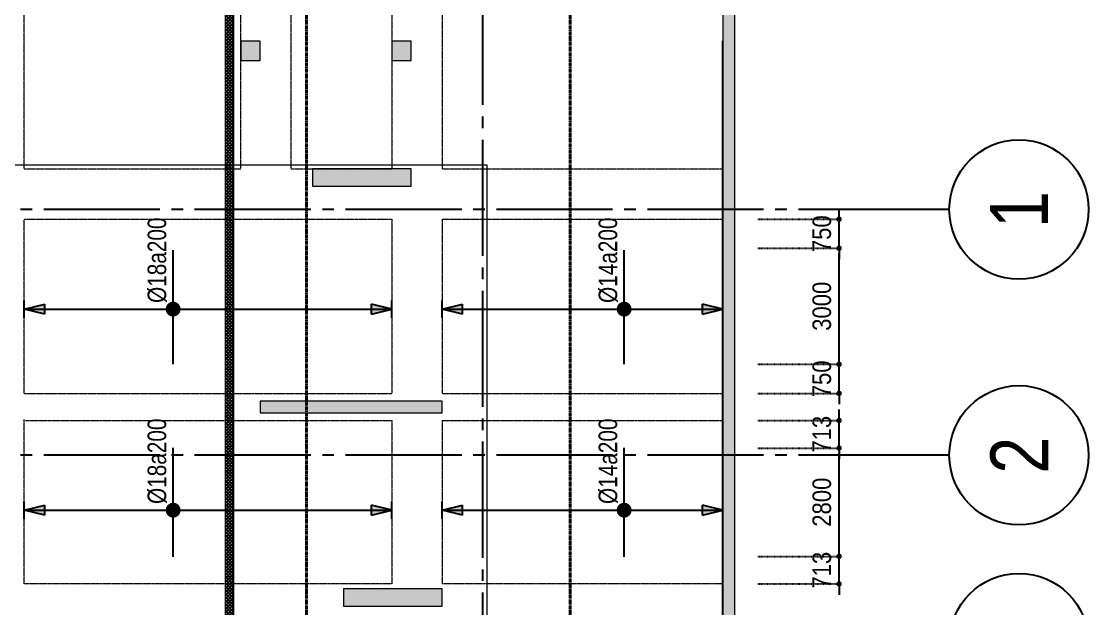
# Model space of a CAD drawing. Header units: millimetres. Extents: x -3819597 to -2591384, y 582389 to 820195.
# Drawn here: x -2678882 to -2651304, y 751919 to 767092 of the extents above; entities that cross this region are included whole.
import ezdxf
from ezdxf.enums import TextEntityAlignment as Align

# ---------------------------------------------------------------- set-up
doc = ezdxf.new("R2010")
doc.units = ezdxf.units.MM
doc.header["$MEASUREMENT"] = 0
for name, pattern in [('CENTER', [2, 1.25, -0.25, 0.25, -0.25]), ('CHG_XX_Cot_Ham 2$0$MB_Luoi truc$0$HTT Hidden 21', [3, 2, -1]), ('CHG_XX_Damsan_Ham 2$0$CHG_XX_Damsan_Ham 2$0$HIDDEN', [0.375, 0.25, -0.125]), ('CHG_XX_Luoi truc$0$MB_Luoi truc$0$Center101', [13, 10, -1, 1, -1]), ('DOT2', [0.125, 0, -0.125]), ('HIDDEN', [0.375, 0.25, -0.125])]:
    doc.linetypes.add(name, pattern=pattern)
doc.layers.get('0').update_dxf_attribs({"lineweight": 9})
doc.layers.get('Defpoints').update_dxf_attribs({"color": 10, "lineweight": 0})
for name, color, linetype in [('02HN. TEXT B', 1, 'Continuous'), ('08HN. SSS X', 6, 'Continuous'), ('12HN. GRID', 1, 'CENTER'), ('CHG_XX_Cot_Ham 2$0$mb_cot tang 1-3$0$Concrete Line', 6, 'Continuous'), ('CHG_XX_Damsan_Ham 2$0$DTE-MEP-REVISION-1', 2, 'Continuous'), ('CHG_XX_Luoi truc$0$Grid', 34, 'Continuous'), ('CHG_XX_Luoi truc$0$Grid Line', 8, 'CHG_XX_Luoi truc$0$MB_Luoi truc$0$Center101'), ('dim', 51, 'Continuous')]:
    doc.layers.add(name, color=color, linetype=linetype)
for name, color, linetype, lineweight, plot in [('CHG_XX_Cot_Ham 2$0$NS-Column-H2', 90, 'Continuous', 13, False), ('CHG_XX_Cot_Ham 2$0$NS-Column-H2 @ 1', 90, 'Continuous', 13, False), ('CHG_XX_Cot_Ham 2$0$NS-Column-H2 @ 150', 90, 'Continuous', 13, False)]:
    doc.layers.add(name, color=color, linetype=linetype, lineweight=lineweight, plot=plot)
for name, color, linetype, lineweight in [('CHG_XX_Cot_Ham 2$0$NS-Pier-H2', 150, 'Continuous', 13), ('CHG_XX_Cot_Ham 2$0$NS-Pier-H2 @ 1', 150, 'Continuous', 13), ('CHG_XX_Cot_Ham 2$0$NS-Pier-H2 @ 150', 150, 'Continuous', 13), ("CHG_XX_Damsan_Ham 2$0$CHG_XX_Damsan_Ham 2$0$'S_General_Hidden_1 Thin", 1, 'CHG_XX_Damsan_Ham 2$0$CHG_XX_Damsan_Ham 2$0$HIDDEN', 18), ('CHG_XX_Damsan_Ham 2$0$CHG_XX_Damsan_Ham 2$0$CHG_XX_Damsan_Ham 2$0$Start net bao', 3, 'Continuous', 18), ('CHG_XX_Damsan_Ham 2$0$CHG_XX_Damsan_Ham 2$0$DBAO', 3, 'Continuous', 13), ('CHG_XX_Damsan_Ham 2$0$CHG_XX_Damsan_Ham 2$0$DTE-MEP-H-SLAB TEXT', 3, 'Continuous', 0), ('CHG_XX_Damsan_Ham 2$0$CHG_XX_Damsan_Ham 2$0$mach ngung thi cong', 6, 'Continuous', 13), ('CHG_XX_Damsan_Ham 2$0$CHG_XX_Damsan_Ham 2$0$Start hatch', 8, 'Continuous', 25), ('CHG_XX_Damsan_Ham 2$0$CHG_XX_Damsan_Ham 2$0$Start net bao', 3, 'Continuous', 18), ('CHG_XX_Damsan_Ham 2$0$CHG_XX_Damsan_Ham 2$0$Start vach', 6, 'Continuous', 25), ('CHG_XX_Damsan_Ham 2$0$DTE-MEP-H-SLAB TEXT', 3, 'Continuous', 0), ('CHG_XX_Damsan_Ham 2$0$HATCH', 57, 'Continuous', 9), ('CHG_XX_Damsan_Ham 2$0$mach ngung thi cong', 6, 'Continuous', 13), ('CHG_XX_Damsan_Ham 2$0$Start vach', 6, 'Continuous', 25), ('thep chay suot', 5, 'HIDDEN', 40)]:
    doc.layers.add(name, color=color, linetype=linetype, lineweight=lineweight)
doc.styles.add('[HN042014]STYLE', font='arial.ttf', dxfattribs={"width": 0.8})
doc.styles.add('CHG_XX_Luoi truc$0$MB_Luoi truc$0$Grid A-F$0$VNI-HelveCB', font='VHELVCB_0.TTF')
doc.styles.add('MB_Luoi truc$0$Arial_C', font='arial.ttf', dxfattribs={"width": 0.85})
doc.dimstyles.new('200', dxfattribs={"dimscale": 200, "dimtxt": 2.4, "dimasz": 0.7, "dimexe": 0.0003, "dimexo": 0, "dimgap": 1, "dimtad": 1, "dimdec": 0, "dimzin": 12, "dimdsep": 46, "dimtxsty": 'MB_Luoi truc$0$Arial_C', "dimblk": 'MB_Luoi truc$0$_Dot', "dimcen": 0.5, "dimclrd": 256, "dimclre": 8, "dimclrt": 1, "dimadec": 0, "dimazin": 0, "dimtfac": 1, "dimtdec": 0, "dimtix": 1, "dimtmove": 2, "dimatfit": 3, "dimldrblk": 'MB_Luoi truc$0$HTT Arrow 30', "dimfxl": 1, "dimtolj": 1, "dimtzin": 0, "dimlwe": -1, "dimarcsym": 0})

# ---------------------------------------------------------------- blocks, each defined once
blk = doc.blocks.new('*U691')
at = {"layer": 'thep chay suot', "linetype": 'HIDDEN', "ltscale": 10}
blk.add_line((-42737.9, 0), (14067.3, 0), dxfattribs=at)
at = {"layer": '02HN. TEXT B', "linetype": 'ByBlock', "style": '[HN042014]STYLE', "width": 0.8, "flags": 8}
blk.add_attdef('1', text='', height=160, dxfattribs=at).set_placement((94.5, 185.3), align=Align.MIDDLE_LEFT)
blk.add_attdef('0', text='', height=160, dxfattribs=at).set_placement((-351.3, 10.6), align=Align.MIDDLE_CENTER)
at = {"layer": 'Defpoints', "color": 9, "linetype": 'ByBlock', "style": '[HN042014]STYLE', "width": 0.8, "flags": 9}
for tag, p in [('2', (-7336, 4713.7)), ('3', (-7336, 4309)), ('4', (-7336, 3904.2)), ('5', (-7336, 3513.7))]:
    blk.add_attdef(tag, text='', height=250, dxfattribs=at).set_placement(p, align=Align.MIDDLE_CENTER)
blk = doc.blocks.new('*U1035')
at = {"layer": 'CHG_XX_Cot_Ham 2$0$NS-Pier-H2 @ 1'}
h = blk.add_hatch(color=256, dxfattribs=at)
h.dxf.hatch_style = 1
h.paths.add_polyline_path([(450, 0), (0, 0), (0, -2550), (450, -2550)])
at = {"layer": 'CHG_XX_Cot_Ham 2$0$NS-Pier-H2 @ 150'}
h = blk.add_hatch(color=256, dxfattribs=at)
h.dxf.hatch_style = 1
h.paths.add_polyline_path([(450, 0), (0, 0), (0, -2550), (450, -2550)])
blk = doc.blocks.new('CHG_XX_Cot_Ham 2$0$Block A_C450x2250')
at = {"layer": 'CHG_XX_Cot_Ham 2$0$NS-Pier-H2'}
blk.add_lwpolyline([(450, -2550), (0, -2550), (0, 0), (450, 0)], close=True, dxfattribs=at)
blk.add_blockref('*U1035', (0, 0), dxfattribs=at)
blk = doc.blocks.new('CHG_XX_Cot_Ham 2$0$300X4700')
at = {"layer": 'CHG_XX_Cot_Ham 2$0$NS-Pier-H2'}
h = blk.add_hatch(color=256, dxfattribs=at)
h.dxf.hatch_style = 1
h.paths.add_polyline_path([(0, 0), (0, -300), (4700, -300), (4700, 0)])
blk.add_lwpolyline([(0, 0), (0, -300), (4700, -300), (4700, 0)], close=True, dxfattribs=at)
blk = doc.blocks.new('*U1037')
at = {"layer": 'CHG_XX_Cot_Ham 2$0$NS-Column-H2 @ 1'}
h = blk.add_hatch(color=256, dxfattribs=at)
h.dxf.hatch_style = 1
h.paths.add_polyline_path([(-250, -250), (-250, 250), (250, 250), (250, -250)])
at = {"layer": 'CHG_XX_Cot_Ham 2$0$NS-Column-H2 @ 150'}
h = blk.add_hatch(color=256, dxfattribs=at)
h.dxf.hatch_style = 1
h.paths.add_polyline_path([(-250, -250), (-250, 250), (250, 250), (250, -250)])
blk = doc.blocks.new('CHG_XX_Cot_Ham 2$0$500x500')
at = {"layer": 'CHG_XX_Cot_Ham 2$0$NS-Column-H2'}
blk.add_lwpolyline([(250, -250), (250, 250), (-250, 250), (-250, -250)], close=True, dxfattribs=at)
blk.add_blockref('*U1037', (0, 0), dxfattribs=at)
blk = doc.blocks.new('*U1029')
at = {"layer": 'CHG_XX_Luoi truc$0$Grid Line'}
blk.add_line((0, 0), (0, 608), dxfattribs=at)
at = {"layer": 'CHG_XX_Luoi truc$0$Grid', "lineweight": -2, "style": 'CHG_XX_Luoi truc$0$MB_Luoi truc$0$Grid A-F$0$VNI-HelveCB'}
for tag, p in [('GRIDSUB', (0, 617)), ('GRID', (0, -9))]:
    blk.add_attdef(tag, text='', height=5, dxfattribs=at).set_placement(p, align=Align.MIDDLE)
blk = doc.blocks.new('*U1031')
at = {"layer": 'CHG_XX_Luoi truc$0$Grid', "lineweight": -2}
blk.add_line((0, -3), (0, 0), dxfattribs=at)
blk.add_circle((0, -9), 6, dxfattribs=at)
at = {"layer": 'CHG_XX_Luoi truc$0$Grid Line'}
blk.add_line((0, 0), (0, 438), dxfattribs=at)
at = {"layer": 'CHG_XX_Luoi truc$0$Grid', "lineweight": -2, "style": 'CHG_XX_Luoi truc$0$MB_Luoi truc$0$Grid A-F$0$VNI-HelveCB'}
for tag, p in [('GRIDSUB', (0, 447)), ('GRID', (0, -9))]:
    blk.add_attdef(tag, text='', height=5, dxfattribs=at).set_placement(p, align=Align.MIDDLE)
blk = doc.blocks.new('CHG_XX_Luoi truc')
at = {"layer": 'CHG_XX_Luoi truc$0$Grid', "xscale": 300, "yscale": 300, "zscale": 300}
blk.add_blockref('*U1029', (99550, -12747), dxfattribs=at)
at = {"layer": 'CHG_XX_Luoi truc$0$Grid'}
ref = blk.add_blockref('*U1031', (110703, 152250), dxfattribs=dict(at, xscale=300.0000000000013, yscale=300.0000000000013, zscale=300.0000000000013, rotation=90))
ref.add_attrib('GRID', '1', dxfattribs={"lineweight": -2, "height": 1500, "rotation": 90, "style": 'CHG_XX_Luoi truc$0$MB_Luoi truc$0$Grid A-F$0$VNI-HelveCB'}).set_placement((113403, 152250), align=Align.MIDDLE)
ref = blk.add_blockref('*U1031', (110703, 145900), dxfattribs=dict(at, xscale=300.0000000000013, yscale=300.0000000000013, zscale=300.0000000000013, rotation=90))
ref.add_attrib('GRID', '2', dxfattribs={"lineweight": -2, "height": 1500, "rotation": 90, "style": 'CHG_XX_Luoi truc$0$MB_Luoi truc$0$Grid A-F$0$VNI-HelveCB'}).set_placement((113403, 145900), align=Align.MIDDLE)
at = {"layer": 'CHG_XX_Luoi truc$0$Grid', "xscale": 300.0000000000013, "yscale": 300.0000000000013, "zscale": 300.0000000000013, "rotation": 90}
blk.add_blockref('*U1031', (110703, 141050), dxfattribs=at)
blk = doc.blocks.new('CHG_XX_Cot_Ham 2')
at = {"layer": 'CHG_XX_Cot_Ham 2$0$NS-Pier-H2'}
h = blk.add_hatch(color=256, dxfattribs=at)
h.dxf.hatch_style = 1
h.paths.add_polyline_path([(99639.2, 163400), (-10900, 163400), (-10900, 85450), (-300, 85450), (-300, 84050), (32350, 84050), (32350, -9000), (103575.5, -9000), (106050, -6022), (106050, 158254.3)])
h.paths.add_polyline_path([(99533.7, 163100), (105750, 158110.4), (105750, 90450), (105650, 90450), (105750, 90450), (105750, 13850), (105750, 13722.3), (105750, -5913.6), (103434.7, -8700), (93599.8, -8700), (93299.8, -8700), (32650, -8700), (32650, 84350), (0, 84350), (0, 85750), (-10600, 85750), (-10600, 163100), (93600, 163100)], flags=16)
for p, q in [((105750, 158110.4), (105750, 90450)), ((106050, 158254.3), (106050, -6022))]:
    blk.add_line(p, q, dxfattribs=at)
at = {"layer": 'CHG_XX_Cot_Ham 2$0$NS-Pier-H2', "linetype": 'CHG_XX_Cot_Ham 2$0$MB_Luoi truc$0$HTT Hidden 21'}
blk.add_lwpolyline([(99639.2, 163400), (106050, 158254.3), (106050, -6022), (103575.5, -9000), (32350, -9000), (32350, 84050), (-300, 84050), (-300, 85450), (-10900, 85450), (-10900, 163400)], close=True, dxfattribs=at)
at = {"layer": 'CHG_XX_Cot_Ham 2$0$mb_cot tang 1-3$0$Concrete Line'}
blk.add_blockref('CHG_XX_Cot_Ham 2$0$300X4700', (93800, 147300), dxfattribs=at)
at = {"layer": 'CHG_XX_Cot_Ham 2$0$NS-Column-H2'}
for p in [(93550, 156350), (97450, 156350)]:
    blk.add_blockref('CHG_XX_Cot_Ham 2$0$500x500', p, dxfattribs=at)
at = {"layer": 'CHG_XX_Cot_Ham 2$0$NS-Pier-H2'}
blk.add_blockref('CHG_XX_Luoi truc', (0, 0), dxfattribs=at)
at = {"layer": 'CHG_XX_Cot_Ham 2$0$NS-Pier-H2', "xscale": -1, "rotation": 90}
for p in [(95150, 153300), (95950, 142450)]:
    blk.add_blockref('CHG_XX_Cot_Ham 2$0$Block A_C450x2250', p, dxfattribs=at)
blk = doc.blocks.new('CHG_XX_Damsan_Ham 2$0$CHG_XX_Damsan_Ham 2$0$sdfsgdh')
at = {"layer": 'CHG_XX_Damsan_Ham 2$0$CHG_XX_Damsan_Ham 2$0$Start hatch', "ltscale": 0.5}
h = blk.add_hatch(dxfattribs=at)
h.set_pattern_fill('ANSI37', color=256, scale=500)
h.set_pattern_definition([(45, (273994.73, -8650), (-44.194174, 44.194174), []), (135, (273994.73, -8650), (-44.194174, -44.194174), [])])
h.paths.add_polyline_path([(103800, -3), (103600, -3), (103600, -403), (102202, -403), (102202, 1800), (102002, 1800), (102002, -603), (103600, -603), (103600, -36361), (103800, -36361)])
at = {"layer": 'CHG_XX_Damsan_Ham 2$0$DTE-MEP-H-SLAB TEXT', "color": 2, "ltscale": 0.5, "flags": 128}
blk.add_lwpolyline([(103600, -74225), (103600, -603)], dxfattribs=at)
at = {"layer": 'CHG_XX_Damsan_Ham 2$0$DTE-MEP-REVISION-1', "ltscale": 0.5}
blk.add_line((103800, -3), (103800, -74225), dxfattribs=at)
blk = doc.blocks.new('CHG_XX_Damsan_Ham 2', base_point=(3089256, -609981))
at = {"layer": "CHG_XX_Damsan_Ham 2$0$CHG_XX_Damsan_Ham 2$0$'S_General_Hidden_1 Thin", "ltscale": 10}
for p, q in [((87700, 153300), (87700, 163100)), ((93300, 153300), (93300, 163100)), ((94600, 153300), (94600, 163100)), ((97200, 163100), (97200, 153300)), ((98500, 163100), (98500, 153300)), ((87700, 153300), (93300, 153300)), ((94600, 153300), (97200, 153300)), ((98500, 153300), (105750, 153300)), ((87700, 147500), (87700, 152000)), ((87700, 152000), (97200, 152000)), ((97200, 152000), (97200, 147500)), ((98500, 152000), (98500, 147500)), ((98500, 152000), (105750, 152000)), ((87700, 147500), (97200, 147500)), ((98500, 147500), (105750, 147500)), ((87700, 142575), (87700, 146825)), ((87725, 146800), (97200, 146800)), ((97200, 146800), (97200, 142575)), ((98500, 146800), (105750, 146800)), ((98500, 146800), (98500, 142575)), ((97200, 142575), (87700, 142575)), ((105750, 142575), (98500, 142575))]:
    blk.add_line(p, q, dxfattribs=at)
at = {"layer": 'CHG_XX_Damsan_Ham 2$0$CHG_XX_Damsan_Ham 2$0$CHG_XX_Damsan_Ham 2$0$Start net bao'}
for points in [[(-10900, 163400), (99639, 163400), (106050, 158250), (106050, -6022), (103576, -9000), (32350, -9000), (32350, 84050), (-300, 84050)], [(-10600, 85750), (-10600, 163100), (99534, 163100), (105750, 158106), (105750, 128050)]]:
    blk.add_lwpolyline(points, dxfattribs=at)
at = {"layer": 'CHG_XX_Damsan_Ham 2$0$CHG_XX_Damsan_Ham 2$0$mach ngung thi cong'}
blk.add_lwpolyline([(23700, 90148), (-100, 90150), (-100, 153400), (99650, 153400), (99650, 71950), (75851, 71950), (75851, 88800), (75851, 88800), (75851, 129600), (23700, 129600)], close=True, dxfattribs=at)
at = {"layer": 'CHG_XX_Damsan_Ham 2$0$CHG_XX_Damsan_Ham 2$0$Start net bao'}
for points in [[(-10900, 163400), (99639, 163400), (106050, 158250), (106050, -6022), (103576, -9000), (32350, -9000), (32350, 84050), (-300, 84050)], [(-10600, 85750), (-10600, 163100), (99534, 163100), (105750, 158106), (105750, 128050)]]:
    blk.add_lwpolyline(points, dxfattribs=at)
at = {"layer": 'CHG_XX_Damsan_Ham 2$0$CHG_XX_Damsan_Ham 2$0$Start vach'}
blk.add_lwpolyline([(105750, 12350), (105750, 156610)], dxfattribs=at)
at = {"layer": 'CHG_XX_Damsan_Ham 2$0$mach ngung thi cong'}
blk.add_lwpolyline([(23900, 90148), (-100, 90150), (-100, 153400), (99650, 153400), (99650, 71950), (75549, 71950), (75549, 88800), (75549, 88800), (75549, 129500), (23900, 129500)], close=True, dxfattribs=at)
at = {"layer": 'CHG_XX_Damsan_Ham 2$0$Start vach'}
blk.add_lwpolyline([(105750, 12350), (105750, 156610)], dxfattribs=at)
at = {"layer": 'CHG_XX_Damsan_Ham 2$0$CHG_XX_Damsan_Ham 2$0$DBAO'}
blk.add_blockref('CHG_XX_Cot_Ham 2', (0, 0), dxfattribs=at)
at = {"layer": 'CHG_XX_Damsan_Ham 2$0$CHG_XX_Damsan_Ham 2$0$DTE-MEP-H-SLAB TEXT'}
blk.add_blockref('CHG_XX_Damsan_Ham 2$0$CHG_XX_Damsan_Ham 2$0$sdfsgdh', (-10700, 160900), dxfattribs=at)
at = {"layer": 'CHG_XX_Damsan_Ham 2$0$HATCH'}
blk.add_blockref('CHG_XX_Cot_Ham 2', (0, 0), dxfattribs=at)
blk = doc.blocks.new('*U909')
at = {"layer": '12HN. GRID', "linetype": 'Continuous'}
h = blk.add_hatch(color=256, dxfattribs=at)
h.dxf.hatch_style = 1
h.paths.add_polyline_path([(-44, 1106.5), (44, 1106.5), (0, 1282.5)])
h = blk.add_hatch(color=256, dxfattribs=at)
h.dxf.hatch_style = 1
h.paths.add_polyline_path([(0, -1884.2), (44, -1708.2), (-44, -1708.2)])
at = {"layer": '08HN. SSS X', "linetype": 'ByBlock', "ltscale": 10}
for p, q in [((-401, 0), (537, 0)), ((-401, 0), (-401, 0)), ((537, 0), (537, 0))]:
    blk.add_line(p, q, dxfattribs=at)
at = {"layer": '12HN. GRID', "linetype": 'Continuous'}
for p, q in [((-75, 1282.5), (75, 1282.5)), ((-44, 1106.5), (0, 1282.5)), ((0, 1282.5), (0, -1884.2)), ((0, 1282.5), (44, 1106.5)), ((-44, 1106.5), (44, 1106.5)), ((-44, -1708.2), (44, -1708.2)), ((-44, -1708.2), (0, -1884.2)), ((0, -1884.2), (44, -1708.2)), ((-75, -1884.2), (75, -1884.2))]:
    blk.add_line(p, q, dxfattribs=at)
at = {"layer": '12HN. GRID', "linetype": 'Continuous', "const_width": 64, "flags": 128}
blk.add_lwpolyline([(-32, 0, 1), (32, 0, 1)], format="xyb", close=True, dxfattribs=at)
at = {"layer": '02HN. TEXT B', "linetype": 'ByBlock', "style": '[HN042014]STYLE', "width": 0.8, "flags": 8}
blk.add_attdef('1', text='', height=160, dxfattribs=at).set_placement((53.8, 140), align=Align.MIDDLE_LEFT)
blk.add_attdef('0', text='', height=160, dxfattribs=at).set_placement((1102.5, 160), align=Align.MIDDLE_CENTER)
at = {"layer": 'Defpoints', "color": 9, "linetype": 'ByBlock', "style": '[HN042014]STYLE', "width": 0.8, "flags": 9}
for tag, p in [('2', (2188.8, 2083.7)), ('3', (2188.8, 1678.9)), ('4', (2188.8, 1274.1)), ('5', (2188.8, 883.7))]:
    blk.add_attdef(tag, text='', height=250, dxfattribs=at).set_placement(p, align=Align.MIDDLE_CENTER)
blk = doc.blocks.new('*U902')
at = {"layer": '12HN. GRID', "linetype": 'Continuous'}
h = blk.add_hatch(color=256, dxfattribs=at)
h.dxf.hatch_style = 1
h.paths.add_polyline_path([(-44, 1106.5), (44, 1106.5), (0, 1282.5)])
h = blk.add_hatch(color=256, dxfattribs=at)
h.dxf.hatch_style = 1
h.paths.add_polyline_path([(0, -1884.2), (44, -1708.2), (-44, -1708.2)])
at = {"layer": '08HN. SSS X', "linetype": 'ByBlock', "ltscale": 10}
for p, q in [((-472.6, 0), (507.5, 0)), ((-472.6, 0), (-472.6, 0)), ((507.5, 0), (507.5, 0))]:
    blk.add_line(p, q, dxfattribs=at)
at = {"layer": '12HN. GRID', "linetype": 'Continuous'}
for p, q in [((-75, 1282.5), (75, 1282.5)), ((-44, 1106.5), (0, 1282.5)), ((0, 1282.5), (0, -1884.2)), ((0, 1282.5), (44, 1106.5)), ((-44, 1106.5), (44, 1106.5)), ((-44, -1708.2), (44, -1708.2)), ((-44, -1708.2), (0, -1884.2)), ((0, -1884.2), (44, -1708.2)), ((-75, -1884.2), (75, -1884.2))]:
    blk.add_line(p, q, dxfattribs=at)
at = {"layer": '12HN. GRID', "linetype": 'Continuous', "const_width": 64, "flags": 128}
blk.add_lwpolyline([(-32, 0, 1), (32, 0, 1)], format="xyb", close=True, dxfattribs=at)
at = {"layer": '02HN. TEXT B', "linetype": 'ByBlock', "style": '[HN042014]STYLE', "width": 0.8, "flags": 8}
blk.add_attdef('1', text='', height=160, dxfattribs=at).set_placement((53.8, 140), align=Align.MIDDLE_LEFT)
blk.add_attdef('0', text='', height=160, dxfattribs=at).set_placement((1102.5, 160), align=Align.MIDDLE_CENTER)
at = {"layer": 'Defpoints', "color": 9, "linetype": 'ByBlock', "style": '[HN042014]STYLE', "width": 0.8, "flags": 9}
for tag, p in [('2', (2188.8, 2083.7)), ('3', (2188.8, 1678.9)), ('4', (2188.8, 1274.1)), ('5', (2188.8, 883.7))]:
    blk.add_attdef(tag, text='', height=250, dxfattribs=at).set_placement(p, align=Align.MIDDLE_CENTER)
blk = doc.blocks.new('MB_Luoi truc$0$_Dot')
at = {"color": 0, "linetype": 'ByBlock', "lineweight": -2}
blk.add_line((-0.5, 0), (-1, 0), dxfattribs=at)
at = {"color": 0, "linetype": 'ByBlock', "const_width": 0.5}
blk.add_lwpolyline([(-0.25, 0, 1), (0.25, 0, 1)], format="xyb", close=True, dxfattribs=at)
blk = doc.blocks.new('*D903')
at = {"layer": 'Defpoints', "color": 0, "transparency": 16777216}
for p in [(-2659852, 753269), (-2657752, 753269), (-2659852, 752556)]:
    blk.add_point(p, dxfattribs=at)
at = {"layer": 'dim', "lineweight": -2, "transparency": 16777216}
for p, q in [((-2657752, 753409), (-2657752, 753549)), ((-2657752, 752556), (-2657752, 753269)), ((-2657752, 752416), (-2657752, 752276))]:
    blk.add_line(p, q, dxfattribs=at)
at = {"layer": 'dim', "color": 8, "linetype": 'DOT2', "transparency": 16777216}
for p, q in [((-2659852, 753269), (-2657752, 753269)), ((-2659852, 752556), (-2657752, 752556))]:
    blk.add_line(p, q, dxfattribs=at)
at = {"layer": 'dim', "lineweight": -2, "transparency": 16777216, "xscale": 140, "yscale": 140, "zscale": 140}
for p, rotation in [((-2657752, 753269), 270), ((-2657752, 752556), 90)]:
    blk.add_blockref('MB_Luoi truc$0$_Dot', p, dxfattribs=dict(at, rotation=rotation))
at = {"layer": 'dim', "color": 1, "transparency": 16777216, "insert": (-2658197, 752912), "char_height": 480, "attachment_point": 5, "rotation": 90, "style": 'MB_Luoi truc$0$Arial_C'}
blk.add_mtext('\\A1;713', dxfattribs=at)
blk = doc.blocks.new('MB_Luoi truc$0$HTT Arrow 30')
blk.add_hatch(color=256).paths.add_polyline_path([(-2.5, 0.375), (-2.5, -0.375), (0, 0)])
at = {"color": 0, "linetype": 'ByBlock', "lineweight": -2}
for p, q in [((0, 0), (-2.5, 0.375)), ((-2.5, -0.375), (-2.5, 0.375)), ((0, 0), (-2.5, -0.375))]:
    blk.add_line(p, q, dxfattribs=at)
blk = doc.blocks.new('*D904')
at = {"layer": 'Defpoints', "color": 0, "transparency": 16777216}
for p in [(-2659852, 756069), (-2657752, 756069), (-2659852, 753269)]:
    blk.add_point(p, dxfattribs=at)
at = {"layer": 'dim', "color": 8, "linetype": 'DOT2', "transparency": 16777216}
for p, q in [((-2659852, 756069), (-2657752, 756069)), ((-2659852, 753269), (-2657752, 753269))]:
    blk.add_line(p, q, dxfattribs=at)
at = {"layer": 'dim', "lineweight": -2, "transparency": 16777216}
blk.add_line((-2657752, 753409), (-2657752, 755929), dxfattribs=at)
at = {"layer": 'dim', "lineweight": -2, "transparency": 16777216, "xscale": 140, "yscale": 140, "zscale": 140}
for p, rotation in [((-2657752, 756069), 90), ((-2657752, 753269), 270)]:
    blk.add_blockref('MB_Luoi truc$0$_Dot', p, dxfattribs=dict(at, rotation=rotation))
at = {"layer": 'dim', "color": 1, "transparency": 16777216, "insert": (-2658197, 754669), "char_height": 480, "attachment_point": 5, "rotation": 90, "style": 'MB_Luoi truc$0$Arial_C'}
blk.add_mtext('\\A1;2800', dxfattribs=at)
blk = doc.blocks.new('*D905')
at = {"layer": 'Defpoints', "color": 0, "transparency": 16777216}
for p in [(-2659852, 756781), (-2657752, 756781), (-2659852, 756069)]:
    blk.add_point(p, dxfattribs=at)
at = {"layer": 'dim', "lineweight": -2, "transparency": 16777216}
for p, q in [((-2657752, 756921), (-2657752, 757061)), ((-2657752, 756069), (-2657752, 756781)), ((-2657752, 755929), (-2657752, 755789))]:
    blk.add_line(p, q, dxfattribs=at)
at = {"layer": 'dim', "color": 8, "linetype": 'DOT2', "transparency": 16777216}
for p, q in [((-2659852, 756781), (-2657752, 756781)), ((-2659852, 756069), (-2657752, 756069))]:
    blk.add_line(p, q, dxfattribs=at)
at = {"layer": 'dim', "lineweight": -2, "transparency": 16777216, "xscale": 140, "yscale": 140, "zscale": 140}
for p, rotation in [((-2657752, 756781), 270), ((-2657752, 756069), 90)]:
    blk.add_blockref('MB_Luoi truc$0$_Dot', p, dxfattribs=dict(at, rotation=rotation))
at = {"layer": 'dim', "color": 1, "transparency": 16777216, "insert": (-2658197, 756425), "char_height": 480, "attachment_point": 5, "rotation": 90, "style": 'MB_Luoi truc$0$Arial_C'}
blk.add_mtext('\\A1;713', dxfattribs=at)
blk = doc.blocks.new('*D906')
at = {"layer": 'Defpoints', "color": 0, "transparency": 16777216}
for p in [(-2659852, 758231), (-2657752, 758231), (-2659852, 757481)]:
    blk.add_point(p, dxfattribs=at)
at = {"layer": 'dim', "lineweight": -2, "transparency": 16777216}
for p, q in [((-2657752, 758371), (-2657752, 758511)), ((-2657752, 757481), (-2657752, 758231)), ((-2657752, 757341), (-2657752, 757201))]:
    blk.add_line(p, q, dxfattribs=at)
at = {"layer": 'dim', "color": 8, "linetype": 'DOT2', "transparency": 16777216}
for p, q in [((-2659852, 758231), (-2657752, 758231)), ((-2659852, 757481), (-2657752, 757481))]:
    blk.add_line(p, q, dxfattribs=at)
at = {"layer": 'dim', "lineweight": -2, "transparency": 16777216, "xscale": 140, "yscale": 140, "zscale": 140}
for p, rotation in [((-2657752, 758231), 270), ((-2657752, 757481), 90)]:
    blk.add_blockref('MB_Luoi truc$0$_Dot', p, dxfattribs=dict(at, rotation=rotation))
at = {"layer": 'dim', "color": 1, "transparency": 16777216, "insert": (-2658197, 757856), "char_height": 480, "attachment_point": 5, "rotation": 90, "style": 'MB_Luoi truc$0$Arial_C'}
blk.add_mtext('\\A1;750', dxfattribs=at)
blk = doc.blocks.new('*D907')
at = {"layer": 'Defpoints', "color": 0, "transparency": 16777216}
for p in [(-2659852, 761231), (-2657752, 761231), (-2659852, 758231)]:
    blk.add_point(p, dxfattribs=at)
at = {"layer": 'dim', "color": 8, "linetype": 'DOT2', "transparency": 16777216}
for p, q in [((-2659852, 761231), (-2657752, 761231)), ((-2659852, 758231), (-2657752, 758231))]:
    blk.add_line(p, q, dxfattribs=at)
at = {"layer": 'dim', "lineweight": -2, "transparency": 16777216}
blk.add_line((-2657752, 758371), (-2657752, 761091), dxfattribs=at)
at = {"layer": 'dim', "lineweight": -2, "transparency": 16777216, "xscale": 140, "yscale": 140, "zscale": 140}
for p, rotation in [((-2657752, 761231), 90), ((-2657752, 758231), 270)]:
    blk.add_blockref('MB_Luoi truc$0$_Dot', p, dxfattribs=dict(at, rotation=rotation))
at = {"layer": 'dim', "color": 1, "transparency": 16777216, "insert": (-2658197, 759731), "char_height": 480, "attachment_point": 5, "rotation": 90, "style": 'MB_Luoi truc$0$Arial_C'}
blk.add_mtext('\\A1;3000', dxfattribs=at)
blk = doc.blocks.new('*D908')
at = {"layer": 'Defpoints', "color": 0, "transparency": 16777216}
for p in [(-2659852, 761981), (-2657752, 761981), (-2659852, 761231)]:
    blk.add_point(p, dxfattribs=at)
at = {"layer": 'dim', "lineweight": -2, "transparency": 16777216}
for p, q in [((-2657752, 762121), (-2657752, 762261)), ((-2657752, 761231), (-2657752, 761981)), ((-2657752, 761091), (-2657752, 760951))]:
    blk.add_line(p, q, dxfattribs=at)
at = {"layer": 'dim', "color": 8, "linetype": 'DOT2', "transparency": 16777216}
for p, q in [((-2659852, 761981), (-2657752, 761981)), ((-2659852, 761231), (-2657752, 761231))]:
    blk.add_line(p, q, dxfattribs=at)
at = {"layer": 'dim', "lineweight": -2, "transparency": 16777216, "xscale": 140, "yscale": 140, "zscale": 140}
for p, rotation in [((-2657752, 761981), 270), ((-2657752, 761231), 90)]:
    blk.add_blockref('MB_Luoi truc$0$_Dot', p, dxfattribs=dict(at, rotation=rotation))
at = {"layer": 'dim', "color": 1, "transparency": 16777216, "insert": (-2658197, 761606), "char_height": 480, "attachment_point": 5, "rotation": 90, "style": 'MB_Luoi truc$0$Arial_C'}
blk.add_mtext('\\A1;750', dxfattribs=at)
blk = doc.blocks.new('*U911')
at = {"layer": 'thep chay suot', "linetype": 'HIDDEN', "ltscale": 10}
blk.add_line((-42737.9, 0), (14689, 0), dxfattribs=at)
at = {"layer": '02HN. TEXT B', "linetype": 'ByBlock', "style": '[HN042014]STYLE', "width": 0.8, "flags": 8}
blk.add_attdef('1', text='', height=160, dxfattribs=at).set_placement((94.5, 185.3), align=Align.MIDDLE_LEFT)
blk.add_attdef('0', text='', height=160, dxfattribs=at).set_placement((-351.3, 10.6), align=Align.MIDDLE_CENTER)
at = {"layer": 'Defpoints', "color": 9, "linetype": 'ByBlock', "style": '[HN042014]STYLE', "width": 0.8, "flags": 9}
for tag, p in [('2', (-7336, 4713.7)), ('3', (-7336, 4309)), ('4', (-7336, 3904.2)), ('5', (-7336, 3513.7))]:
    blk.add_attdef(tag, text='', height=250, dxfattribs=at).set_placement(p, align=Align.MIDDLE_CENTER)
blk = doc.blocks.new('*U913')
at = {"layer": '12HN. GRID', "linetype": 'Continuous'}
h = blk.add_hatch(color=256, dxfattribs=at)
h.dxf.hatch_style = 1
h.paths.add_polyline_path([(-44, 1390.9), (44, 1390.9), (0, 1566.9)])
h = blk.add_hatch(color=256, dxfattribs=at)
h.dxf.hatch_style = 1
h.paths.add_polyline_path([(0, -849.8), (44, -673.8), (-44, -673.8)])
at = {"layer": '08HN. SSS X', "linetype": 'ByBlock', "ltscale": 10}
for p, q in [((-401, 0), (537, 0)), ((-401, 0), (-401, 0)), ((537, 0), (537, 0))]:
    blk.add_line(p, q, dxfattribs=at)
at = {"layer": '12HN. GRID', "linetype": 'Continuous'}
for p, q in [((-75, 1566.9), (75, 1566.9)), ((-44, 1390.9), (0, 1566.9)), ((0, 1566.9), (0, -849.8)), ((0, 1566.9), (44, 1390.9)), ((-44, 1390.9), (44, 1390.9)), ((-44, -673.8), (44, -673.8)), ((-44, -673.8), (0, -849.8)), ((0, -849.8), (44, -673.8)), ((-75, -849.8), (75, -849.8))]:
    blk.add_line(p, q, dxfattribs=at)
at = {"layer": '12HN. GRID', "linetype": 'Continuous', "const_width": 64, "flags": 128}
blk.add_lwpolyline([(-32, 0, 1), (32, 0, 1)], format="xyb", close=True, dxfattribs=at)
at = {"layer": '02HN. TEXT B', "linetype": 'ByBlock', "style": '[HN042014]STYLE', "width": 0.8, "flags": 8}
blk.add_attdef('1', text='', height=160, dxfattribs=at).set_placement((53.8, 140), align=Align.MIDDLE_LEFT)
blk.add_attdef('0', text='', height=160, dxfattribs=at).set_placement((1102.5, 160), align=Align.MIDDLE_CENTER)
at = {"layer": 'Defpoints', "color": 9, "linetype": 'ByBlock', "style": '[HN042014]STYLE', "width": 0.8, "flags": 9}
for tag, p in [('2', (2188.8, 2083.7)), ('3', (2188.8, 1678.9)), ('4', (2188.8, 1274.1)), ('5', (2188.8, 883.7))]:
    blk.add_attdef(tag, text='', height=250, dxfattribs=at).set_placement(p, align=Align.MIDDLE_CENTER)
blk = doc.blocks.new('*U912')
at = {"layer": '12HN. GRID', "linetype": 'Continuous'}
h = blk.add_hatch(color=256, dxfattribs=at)
h.dxf.hatch_style = 1
h.paths.add_polyline_path([(-44, 1390.9), (44, 1390.9), (0, 1566.9)])
h = blk.add_hatch(color=256, dxfattribs=at)
h.dxf.hatch_style = 1
h.paths.add_polyline_path([(0, -849.8), (44, -673.8), (-44, -673.8)])
at = {"layer": '08HN. SSS X', "linetype": 'ByBlock', "ltscale": 10}
for p, q in [((-472.6, 0), (507.5, 0)), ((-472.6, 0), (-472.6, 0)), ((507.5, 0), (507.5, 0))]:
    blk.add_line(p, q, dxfattribs=at)
at = {"layer": '12HN. GRID', "linetype": 'Continuous'}
for p, q in [((-75, 1566.9), (75, 1566.9)), ((-44, 1390.9), (0, 1566.9)), ((0, 1566.9), (0, -849.8)), ((0, 1566.9), (44, 1390.9)), ((-44, 1390.9), (44, 1390.9)), ((-44, -673.8), (44, -673.8)), ((-44, -673.8), (0, -849.8)), ((0, -849.8), (44, -673.8)), ((-75, -849.8), (75, -849.8))]:
    blk.add_line(p, q, dxfattribs=at)
at = {"layer": '12HN. GRID', "linetype": 'Continuous', "const_width": 64, "flags": 128}
blk.add_lwpolyline([(-32, 0, 1), (32, 0, 1)], format="xyb", close=True, dxfattribs=at)
at = {"layer": '02HN. TEXT B', "linetype": 'ByBlock', "style": '[HN042014]STYLE', "width": 0.8, "flags": 8}
blk.add_attdef('1', text='', height=160, dxfattribs=at).set_placement((53.8, 140), align=Align.MIDDLE_LEFT)
blk.add_attdef('0', text='', height=160, dxfattribs=at).set_placement((1102.5, 160), align=Align.MIDDLE_CENTER)
at = {"layer": 'Defpoints', "color": 9, "linetype": 'ByBlock', "style": '[HN042014]STYLE', "width": 0.8, "flags": 9}
for tag, p in [('2', (2188.8, 2083.7)), ('3', (2188.8, 1678.9)), ('4', (2188.8, 1274.1)), ('5', (2188.8, 883.7))]:
    blk.add_attdef(tag, text='', height=250, dxfattribs=at).set_placement(p, align=Align.MIDDLE_CENTER)

msp = doc.modelspace()

# ---------------------------------------------------------------- block references
at = {"layer": '08HN. SSS X', "linetype": 'Continuous'}
ref = msp.add_blockref('*U902', (-2674959.2, 759655.7), dxfattribs=dict(at, xscale=3, yscale=3, zscale=3, rotation=90))
ref.add_attrib('1', '%%c18a200', dxfattribs={"layer": '02HN. TEXT B', "linetype": 'ByBlock', "height": 480, "rotation": 90, "style": '[HN042014]STYLE', "width": 0.8}).set_placement((-2675379.2, 759816.9), align=Align.MIDDLE_LEFT)
ref = msp.add_blockref('*U912', (-2663306, 759655.7), dxfattribs=dict(at, xscale=3, yscale=3, zscale=3, rotation=90))
ref.add_attrib('1', '%%c14a200', dxfattribs={"layer": '02HN. TEXT B', "linetype": 'ByBlock', "height": 480, "rotation": 90, "style": '[HN042014]STYLE', "width": 0.8}).set_placement((-2663726, 759816.9), align=Align.MIDDLE_LEFT)
ref = msp.add_blockref('*U909', (-2674959.2, 754462), dxfattribs=dict(at, xscale=3, yscale=3, zscale=3, rotation=90))
ref.add_attrib('1', '%%c18a200', dxfattribs={"layer": '02HN. TEXT B', "linetype": 'ByBlock', "height": 480, "rotation": 90, "style": '[HN042014]STYLE', "width": 0.8}).set_placement((-2675379.2, 754623.2), align=Align.MIDDLE_LEFT)
ref = msp.add_blockref('*U913', (-2663306, 754462), dxfattribs=dict(at, xscale=3, yscale=3, zscale=3, rotation=90))
ref.add_attrib('1', '%%c14a200', dxfattribs={"layer": '02HN. TEXT B', "linetype": 'ByBlock', "height": 480, "rotation": 90, "style": '[HN042014]STYLE', "width": 0.8}).set_placement((-2663726, 754623.2), align=Align.MIDDLE_LEFT)
at = {"layer": 'dim'}
msp.add_blockref('CHG_XX_Damsan_Ham 2', (322749.3, 0), dxfattribs=at)
at = {"layer": 'thep chay suot', "xscale": 3, "yscale": 3, "zscale": 3, "rotation": 90}
for name, p in [('*U911', (-2671516.3, 729314.1)), ('*U691', (-2664699.2, 729314.1))]:
    msp.add_blockref(name, p, dxfattribs=at)

# ---------------------------------------------------------------- dimensions: what is measured, and where the dimension line sits
at = {"layer": 'dim'}
for base, p1, p2, picture, middle in [((-2657752.2, 761980.8), (-2659852.2, 761230.9), (-2659852.2, 761980.8), '*D908', (-2658197.3, 761605.9)), ((-2657752.2, 761230.9), (-2659852.2, 758230.9), (-2659852.2, 761230.9), '*D907', (-2658197.5, 759730.9)), ((-2657752.2, 758230.9), (-2659852.2, 757481), (-2659852.2, 758230.9), '*D906', (-2658197.3, 757856)), ((-2657752.235, 756781.0128), (-2659852.235, 756068.5121), (-2659852.235, 756781.0128), '*D905', (-2658197.4738, 756424.7624)), ((-2657752.2, 756068.5), (-2659852.2, 753268.5), (-2659852.2, 756068.5), '*D904', (-2658197.3, 754668.5)), ((-2657752.235, 753268.5121), (-2659852.235, 752556.0115), (-2659852.235, 753268.5121), '*D903', (-2658197.4738, 752912.2618))]:
    dim = msp.add_linear_dim(base=base, p1=p1, p2=p2, angle=90, dimstyle='200', dxfattribs=at)
    dim.commit()
    dim.dimension.update_dxf_attribs({"geometry": picture, "text_midpoint": middle})

doc.saveas('drawing.dxf')
